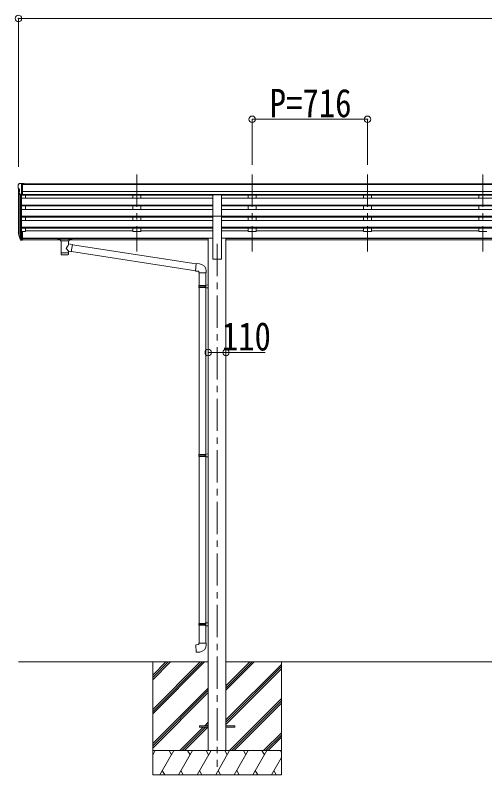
# Model space of a CAD drawing. Units: millimetres at full size, sheet at 1:40; some dimension numbers follow another scale. Extents: x -11243 to 11243, y -7760 to 7760.
# Drawn here: x 1483 to 4399, y -4819 to -107 of the extents above; entities that cross this region are included whole.
import ezdxf
from ezdxf.enums import TextEntityAlignment as Align

# ---------------------------------------------------------------- set-up
doc = ezdxf.new("R2010")
doc.units = ezdxf.units.MM
doc.header["$LTSCALE"] = 40
doc.header["$PDMODE"] = 32
doc.header["$PDSIZE"] = 40
doc.linetypes.add('CHAIN1', pattern=[8, 5, -1, 1, -1])
for name, color, linetype, lineweight in [('0-0_0', 7, 'Continuous', 9), ('0-1_本体', 5, 'CHAIN1', 9), ('0-3_ELV2', 4, 'Continuous', 9), ('0-6_OTH_LINE', 6, 'Continuous', 9), ('0-9_OUTLINE', 7, 'Continuous', 9)]:
    doc.layers.add(name, color=color, linetype=linetype, lineweight=lineweight)
doc.styles.add('ＭＳ ゴシック', font='')
doc.styles.get('ＭＳ ゴシック').set_extended_font_data('MS Gothic')

msp = doc.modelspace()

# ---------------------------------------------------------------- linework, layer by layer
at = {"layer": '0-0_0'}
for p, q in [((1502.92, -4119.47), (2681.72, -4119.47)), ((2336.92, -4119.47), (2336.92, -4819.47)), ((2336.92, -4413.65), (2631.1, -4119.47)), ((2336.92, -4427.79), (2645.24, -4119.47)), ((2336.92, -4441.93), (2659.39, -4119.47)), ((2336.92, -4229.8), (2447.25, -4119.47)), ((2336.92, -4215.66), (2433.11, -4119.47)), ((2336.92, -4201.52), (2418.97, -4119.47)), ((2792.12, -4295.1), (2967.75, -4119.47)), ((2792.12, -4280.96), (2953.61, -4119.47)), ((2792.12, -4266.82), (2939.47, -4119.47)), ((2792.12, -4119.47), (5981.72, -4119.47)), ((2792.12, -4478.95), (3136.92, -4134.15)), ((3136.92, -4119.47), (3136.92, -4819.47)), ((2792.12, -4493.09), (3136.92, -4148.29)), ((2792.12, -4507.23), (3136.92, -4162.43)), ((2336.92, -4625.78), (2681.72, -4280.98)), ((2336.92, -4639.92), (2681.72, -4295.12)), ((2336.92, -4654.06), (2681.72, -4309.27)), ((2813.73, -4669.47), (3136.92, -4346.28)), ((2827.87, -4669.47), (3136.92, -4360.42)), ((2842.02, -4669.47), (3136.92, -4374.57)), ((2505.36, -4669.47), (2650.86, -4523.97)), ((2519.51, -4669.47), (2665.01, -4523.97)), ((2533.65, -4669.47), (2679.15, -4523.97)), ((2659.86, -4514.97), (2681.72, -4493.11)), ((2674.01, -4514.97), (2681.72, -4507.25)), ((3025.86, -4669.47), (3136.92, -4558.41)), ((3040.01, -4669.47), (3136.92, -4572.55)), ((3054.15, -4669.47), (3136.92, -4586.7)), ((3136.92, -4669.47), (2336.92, -4669.47)), ((2336.92, -4696.97), (2352.8, -4669.47)), ((2381.67, -4819.47), (2468.27, -4669.47)), ((2453.27, -4695.45), (2438.27, -4669.47)), ((2497.14, -4819.47), (2583.74, -4669.47)), ((2568.74, -4695.45), (2553.74, -4669.47)), ((2612.61, -4819.47), (2699.21, -4669.47)), ((2684.21, -4695.45), (2669.21, -4669.47)), ((2728.08, -4819.47), (2814.68, -4669.47)), ((2799.68, -4695.45), (2784.68, -4669.47)), ((2843.55, -4819.47), (2930.15, -4669.47)), ((2915.15, -4695.45), (2900.15, -4669.47)), ((2959.02, -4819.47), (3045.62, -4669.47)), ((3015.62, -4669.47), (3030.62, -4695.45)), ((3074.49, -4819.47), (3136.92, -4711.33)), ((3131.09, -4669.47), (3136.92, -4679.57)), ((2396.67, -4793.49), (2411.67, -4819.47)), ((2512.14, -4793.49), (2527.14, -4819.47)), ((2627.61, -4793.49), (2642.61, -4819.47)), ((2743.08, -4793.49), (2758.08, -4819.47)), ((2858.55, -4793.49), (2873.55, -4819.47)), ((2974.02, -4793.49), (2989.02, -4819.47)), ((3089.49, -4793.49), (3104.49, -4819.47)), ((2336.92, -4819.47), (3136.92, -4819.47))]:
    msp.add_line(p, q, dxfattribs=at)
at = {"layer": '0-1_本体'}
for p, q in [((2238.92, -1095.07), (2238.92, -1572.58)), ((2238.92, -1095.07), (2238.92, -1572.58)), ((2954.92, -1095.07), (2954.92, -1572.58)), ((2954.92, -1095.07), (2954.92, -1572.58)), ((3670.92, -1095.07), (3670.92, -1572.58)), ((3670.92, -1095.07), (3670.92, -1572.58)), ((4386.92, -1095.07), (4386.92, -1572.58)), ((4386.92, -1095.07), (4386.92, -1572.58)), ((2736.92, -1525.9), (2736.92, -4769.47))]:
    msp.add_line(p, q, dxfattribs=at)
at = {"layer": '0-3_ELV2'}
for p, q in [((1500.92, -1160.18), (1500.92, -1160.81)), ((1507.83, -1151.38), (1503.77, -1157.19)), ((1510.92, -1150.81), (1508.59, -1150.96)), ((1510.92, -1150.81), (1529.42, -1150.81)), ((1522.92, -1223.8), (1522.92, -1150.81)), ((1529.42, -1150.81), (1539.42, -1150.9)), ((1529.42, -1222.8), (1529.42, -1150.81)), ((7244.42, -1152.42), (1529.42, -1152.42)), ((7244.42, -1157.63), (1529.42, -1157.63)), ((1539.42, -1152.42), (1539.42, -1150.9)), ((1502.92, -1181.39), (1502.92, -1447.83)), ((1503.46, -1182), (1508.77, -1185.07)), ((1515.3, -1221.98), (1506.3, -1206.39)), ((1507.89, -1209.16), (1507.89, -1474.54)), ((1508.92, -1185.33), (1508.92, -1201.6)), ((1516.92, -1223.32), (1516.91, -1492.97)), ((1522.92, -1223.8), (1517.71, -1223.48)), ((1529.42, -1222.8), (1522.92, -1222.8)), ((1522.92, -1223.8), (1522.92, -1448.19)), ((7244.42, -1201.16), (1529.42, -1201.16)), ((7244.42, -1219.02), (1529.42, -1219.02)), ((2709.42, -1222.26), (1529.42, -1222.26)), ((1547.92, -1222.26), (1547.92, -1242.72)), ((2213.92, -1222.26), (2213.92, -1242.72)), ((2263.92, -1222.26), (2263.92, -1242.72)), ((2709.42, -1353.24), (2709.42, -1221.44)), ((2709.42, -1221.44), (2764.42, -1221.44)), ((2764.42, -1353.24), (2764.42, -1221.44)), ((6009.42, -1222.26), (2764.42, -1222.26)), ((2929.92, -1222.26), (2929.92, -1242.72)), ((2979.92, -1222.26), (2979.92, -1242.72)), ((3645.92, -1222.26), (3645.92, -1242.72)), ((3695.92, -1222.26), (3695.92, -1242.72)), ((4361.92, -1222.26), (4361.92, -1242.72)), ((1522.92, -1242.72), (2709.42, -1242.72)), ((6009.42, -1242.72), (2764.42, -1242.72)), ((1522.92, -1284.6), (2709.42, -1284.6)), ((1522.92, -1286.09), (2709.42, -1286.09)), ((1522.92, -1290.41), (2709.42, -1290.41)), ((1522.92, -1311.21), (2709.42, -1311.21)), ((1547.92, -1290.41), (1547.92, -1311.21)), ((2213.92, -1290.41), (2213.92, -1311.21)), ((2263.92, -1290.41), (2263.92, -1311.21)), ((6009.42, -1284.6), (2764.42, -1284.6)), ((6009.42, -1286.09), (2764.42, -1286.09)), ((6009.42, -1290.41), (2764.42, -1290.41)), ((6009.42, -1311.21), (2764.42, -1311.21)), ((2929.92, -1290.41), (2929.92, -1311.21)), ((2979.92, -1290.41), (2979.92, -1311.21)), ((3645.92, -1290.41), (3645.92, -1311.21)), ((3695.92, -1290.41), (3695.92, -1311.21)), ((4361.92, -1290.41), (4361.92, -1311.21)), ((1522.92, -1353.09), (2709.42, -1353.09)), ((1522.92, -1354.58), (2709.42, -1354.58)), ((1522.92, -1358.9), (2709.42, -1358.9)), ((1547.92, -1379.7), (1547.92, -1358.9)), ((2213.92, -1358.9), (2213.92, -1379.7)), ((2263.92, -1358.9), (2263.92, -1379.7)), ((2709.42, -1353.24), (2709.42, -1619.47)), ((2709.42, -1353.24), (2764.42, -1353.24)), ((6009.42, -1353.09), (2764.42, -1353.09)), ((2764.42, -1353.24), (2764.42, -1619.47)), ((6009.42, -1354.58), (2764.42, -1354.58)), ((6009.42, -1358.9), (2764.42, -1358.9)), ((2929.92, -1358.9), (2929.92, -1379.7)), ((2979.92, -1358.9), (2979.92, -1379.7)), ((3645.92, -1358.9), (3645.92, -1379.7)), ((3695.92, -1358.9), (3695.92, -1379.7)), ((4361.92, -1358.9), (4361.92, -1379.7)), ((1522.92, -1379.7), (2709.42, -1379.7)), ((6009.42, -1379.7), (2764.42, -1379.7)), ((1522.92, -1421.58), (2709.42, -1421.58)), ((1522.92, -1423.08), (2709.42, -1423.08)), ((1522.92, -1427.39), (2709.42, -1427.39)), ((1522.92, -1448.19), (1522.92, -1502.97)), ((1529.42, -1448.19), (1522.92, -1448.19)), ((1529.42, -1448.19), (1529.42, -1502.23)), ((1547.92, -1448.83), (1529.42, -1448.83)), ((1547.92, -1427.39), (1547.92, -1448.83)), ((1547.92, -1443.88), (2213.92, -1443.88)), ((2213.92, -1427.39), (2213.92, -1448.83)), ((2263.92, -1448.83), (2213.92, -1448.83)), ((2263.92, -1427.39), (2263.92, -1448.83)), ((2263.92, -1443.88), (2709.42, -1443.88)), ((6009.42, -1421.58), (2764.42, -1421.58)), ((6009.42, -1423.08), (2764.42, -1423.08)), ((6009.42, -1427.39), (2764.42, -1427.39)), ((2929.92, -1443.88), (2764.42, -1443.88)), ((2929.92, -1427.39), (2929.92, -1448.83)), ((2979.92, -1448.83), (2929.92, -1448.83)), ((2979.92, -1427.39), (2979.92, -1448.83)), ((3645.92, -1443.88), (2979.92, -1443.88)), ((3645.92, -1427.39), (3645.92, -1448.83)), ((3695.92, -1448.83), (3645.92, -1448.83)), ((3695.92, -1427.39), (3695.92, -1448.83)), ((4361.92, -1443.88), (3695.92, -1443.88)), ((4361.92, -1427.39), (4361.92, -1448.83)), ((4411.92, -1448.83), (4361.92, -1448.83)), ((1504.02, -1462.38), (1507.89, -1470.33)), ((1504.62, -1461.01), (1507.89, -1468.07)), ((1506.33, -1473.66), (1506.67, -1478.06)), ((1506.67, -1478.06), (1515.48, -1501.61)), ((1507.29, -1477.5), (1515.48, -1493.68)), ((1516.49, -1492.55), (1508.73, -1477.14)), ((1522.92, -1493.23), (1517.79, -1493.23)), ((1522.92, -1495.03), (1518.08, -1495.03)), ((1522.92, -1502.97), (1518.08, -1502.97)), ((1529.42, -1488.33), (1522.92, -1488.33)), ((1529.42, -1493.21), (1522.92, -1493.21)), ((1529.42, -1502.23), (1522.92, -1502.23)), ((1529.42, -1490.9), (2681.72, -1490.9)), ((1529.42, -1492.29), (2681.72, -1492.29)), ((1763.42, -1499.98), (1529.42, -1499.98)), ((2681.72, -1499.98), (1817.42, -1499.98)), ((2681.72, -1490.47), (2681.72, -4669.47)), ((2681.72, -1490.47), (2709.42, -1490.47)), ((2792.12, -1490.47), (2764.42, -1490.47)), ((2792.12, -1490.47), (2792.12, -4669.47)), ((5981.72, -1490.9), (2792.12, -1490.9)), ((5981.72, -1492.29), (2792.12, -1492.29)), ((5981.72, -1499.98), (2792.12, -1499.98)), ((2709.42, -1619.47), (2764.42, -1619.47)), ((2626.92, -4514.97), (2681.72, -4514.97)), ((2792.12, -4514.97), (2846.92, -4514.97)), ((2792.12, -4523.97), (2846.92, -4523.97)), ((2846.92, -4514.97), (2846.92, -4523.97))]:
    msp.add_line(p, q, dxfattribs=at)
msp.add_lwpolyline([(2626.92, -4514.97), (2626.92, -4523.97), (2681.72, -4523.97)], dxfattribs=at)
for centre, radius, start, end in [((1503.92, -1160.18), 3, 93, 180), ((1702.92, -1160.81), 202, 180, 184.94904), ((1508.65, -1151.95), 1, 93.5, 145), ((1507.83, -1177.63), 6.18, 185.7035, 224.99897), ((1508.89, -1204.89), 3, 94.7167, 210), ((1508.62, -1201.6), 0.3, 274.7167, 0), ((1508.62, -1185.33), 0.3, 0, 60), ((1517.9, -1220.48), 3, 210, 266.5), ((1532.11, -1453.27), 29.53, 186.50806, 197.98144), ((1533.51, -1451.51), 30.41, 187.1552, 198.19734)]:
    msp.add_arc(centre, radius, start, end, dxfattribs=at)
for centre, major_axis, ratio, start_param, end_param in [((1591.57, -1453.7), (-89.06, 1.43), 0.57596, 6.1962358, 6.3678173), ((1590.78, -1447.02), (87.93, 4.42), 0.541684, 3.0659337, 3.2228513), ((1507.63, -1473.66), (1.3, 0), 0.90356, 1.3700892, 3.347195), ((1593.55, -1457.47), (-89.07, 0), 0.90356, 0.2056023, 0.2515348), ((1592.84, -1453.6), (-88.05, 0), 0.90356, 0.2662965, 0.3003836), ((1518.08, -1492.32), (-3, 0), 0.90356, 0.5235988, 1.5707963), ((1518.08, -1500.26), (3, 0), 0.90356, 3.6651914, 4.712389), ((1517.79, -1491.87), (-1.5, 0), 0.90356, 0.5235988, 1.5707963)]:
    msp.add_ellipse(centre, major_axis=major_axis, ratio=ratio, start_param=start_param, end_param=end_param, dxfattribs=at)
at = {"layer": '0-6_OTH_LINE'}
for p, q in [((1502.92, -126.62), (1502.92, -1047.83)), ((1502.92, -126.62), (7270.92, -126.62)), ((2954.92, -752.42), (2954.92, -1034.87)), ((2954.92, -752.42), (3670.92, -752.42)), ((3670.92, -752.42), (3670.92, -1034.87)), ((2681.72, -2199.02), (2792.12, -2199.02))]:
    msp.add_line(p, q, dxfattribs=at)
at = {"layer": '0-6_OTH_LINE', "lineweight": 18}
msp.add_line((2792.12, -2199.02), (3036.01, -2199.02), dxfattribs=at)
at = {"layer": '0-6_OTH_LINE'}
for p in [(1502.92, -126.62), (2954.92, -752.42), (3670.92, -752.42), (2681.72, -2199.02), (2792.12, -2199.02)]:
    msp.add_point(p, dxfattribs=at)
at = {"layer": '0-9_OUTLINE'}
for p, q in [((1746.92, -1493.07), (1746.92, -1498.83)), ((1748.92, -1492.41), (1831.92, -1492.41)), ((1748.92, -1494.59), (1831.92, -1494.59)), ((1748.92, -1499.49), (1763.42, -1499.49)), ((1763.42, -1505.14), (1763.42, -1498.59)), ((1767.52, -1506.06), (1767.51, -1591.5)), ((1813.32, -1524.8), (1813.32, -1506.06)), ((1817.42, -1505.14), (1817.42, -1498.59)), ((1817.42, -1499.49), (1831.92, -1499.49)), ((1833.92, -1493.07), (1833.92, -1498.83)), ((1838.54, -1528.71), (1813.32, -1524.8)), ((1838.54, -1528.71), (1831.52, -1573.97)), ((2607.53, -1650.07), (1838.23, -1530.72)), ((1813.34, -1591.5), (1813.32, -1570.83)), ((1813.32, -1571.14), (1831.52, -1573.97)), ((2603.86, -1692), (1831.79, -1572.23)), ((2628.53, -1649.95), (2607.7, -1648.12)), ((2669.61, -1705.69), (2669.61, -1694.78)), ((2623.61, -1705.69), (2669.61, -1705.69)), ((2625.72, -1705.69), (2625.72, -1783.54)), ((2667.72, -1705.69), (2667.72, -1780.98)), ((2623.72, -1785.54), (2624.72, -1783.54)), ((2623.72, -1785.54), (2667.72, -1785.54)), ((2623.72, -1785.54), (2623.72, -1793.54)), ((2624.72, -1783.54), (2667.72, -1783.54)), ((2663.25, -1785.54), (2662.82, -1783.54)), ((2665.72, -1781.04), (2681.72, -1780.57)), ((2665.72, -1783.04), (2665.72, -1781.04)), ((2665.72, -1783.04), (2667.72, -1783.04)), ((2681.72, -1780.57), (2681.72, -1798.51)), ((2623.72, -1793.54), (2667.72, -1793.54)), ((2623.72, -1793.54), (2624.72, -1795.54)), ((2624.72, -1795.54), (2667.72, -1795.54)), ((2625.72, -1795.54), (2625.72, -2831.73)), ((2665.72, -1798.04), (2665.72, -1796.04)), ((2665.72, -1798.04), (2681.72, -1798.51)), ((2667.72, -1798.1), (2667.72, -2829.17)), ((2623.72, -2833.73), (2624.72, -2831.73)), ((2623.72, -2833.73), (2667.72, -2833.73)), ((2623.72, -2833.73), (2623.72, -2841.73)), ((2623.72, -2841.73), (2667.72, -2841.73)), ((2623.72, -2841.73), (2624.72, -2843.73)), ((2624.72, -2831.73), (2667.72, -2831.73)), ((2624.72, -2843.73), (2667.72, -2843.73)), ((2625.72, -2843.73), (2625.72, -3879.91)), ((2663.25, -2833.73), (2662.82, -2831.73)), ((2665.72, -2829.23), (2681.72, -2828.75)), ((2665.72, -2831.23), (2665.72, -2829.23)), ((2665.72, -2831.23), (2667.72, -2831.23)), ((2665.72, -2846.23), (2665.72, -2844.23)), ((2665.72, -2846.23), (2681.72, -2846.7)), ((2667.72, -2846.28), (2667.72, -3877.35)), ((2681.72, -2828.75), (2681.72, -2846.7)), ((2623.72, -3881.91), (2624.72, -3879.91)), ((2623.72, -3881.91), (2667.72, -3881.91)), ((2623.72, -3881.91), (2623.72, -3889.91)), ((2623.72, -3889.91), (2667.72, -3889.91)), ((2623.72, -3889.91), (2624.72, -3891.91)), ((2624.72, -3879.91), (2667.72, -3879.91)), ((2624.72, -3891.91), (2667.72, -3891.91)), ((2625.72, -3891.91), (2625.72, -4001.91)), ((2663.25, -3881.91), (2662.82, -3879.91)), ((2665.72, -3877.41), (2681.72, -3876.94)), ((2665.72, -3879.41), (2665.72, -3877.41)), ((2665.72, -3879.41), (2667.72, -3879.41)), ((2665.72, -3894.41), (2665.72, -3892.41)), ((2665.72, -3894.41), (2681.72, -3894.88)), ((2667.72, -3894.47), (2667.72, -4001.91)), ((2681.72, -3876.94), (2681.72, -3894.88)), ((2623.72, -4001.91), (2669.72, -4001.91)), ((2623.72, -4011.91), (2623.72, -4001.91)), ((2669.72, -4001.91), (2669.72, -4012.83))]:
    msp.add_line(p, q, dxfattribs=at)
for points in [[(1746.92, -1493.07), (1746.96, -1492.88), (1747.04, -1492.74), (1747.14, -1492.65), (1747.24, -1492.58), (1747.36, -1492.54), (1747.66, -1492.48), (1748.15, -1492.43), (1748.69, -1492.41), (1748.92, -1492.41)], [(1746.92, -1498.83), (1746.96, -1499.02), (1747.04, -1499.16), (1747.14, -1499.25), (1747.24, -1499.32), (1747.36, -1499.36), (1747.66, -1499.42), (1748.15, -1499.47), (1748.69, -1499.49), (1748.92, -1499.49)], [(1831.92, -1492.41), (1832.28, -1492.41), (1832.81, -1492.44), (1833.25, -1492.49), (1833.56, -1492.57), (1833.73, -1492.66), (1833.85, -1492.8), (1833.92, -1492.98), (1833.92, -1493.07)], [(1831.92, -1499.49), (1832.28, -1499.49), (1832.81, -1499.46), (1833.25, -1499.41), (1833.56, -1499.33), (1833.73, -1499.24), (1833.85, -1499.1), (1833.92, -1498.92), (1833.92, -1498.83)], [(2607.7, -1648.12), (2603.69, -1693.95), (2623.61, -1695.69), (2623.61, -1705.69)], [(2663.25, -1785.54), (2663.25, -1793.54), (2662.82, -1795.54)], [(2665.72, -1796.04), (2667.72, -1796.04), (2667.72, -1783.04)], [(2663.25, -2833.73), (2663.25, -2841.73), (2662.82, -2843.73)], [(2665.72, -2844.23), (2667.72, -2844.23), (2667.72, -2831.23)], [(2663.25, -3881.91), (2663.25, -3889.91), (2662.82, -3891.91)], [(2665.72, -3892.41), (2667.72, -3892.41), (2667.72, -3879.41)], [(2628.64, -4057.66), (2607.81, -4059.48), (2603.8, -4013.66), (2623.72, -4011.91)]]:
    msp.add_lwpolyline(points, dxfattribs=at)
for centre, start, end in [((2624.61, -1694.78), 0, 85), ((2624.72, -4012.83), 275, 0)]:
    msp.add_arc(centre, 45, start, end, dxfattribs=at)
for centre, major_axis, ratio, start_param, end_param in [((1748.92, -1494.8), (2, 0), 0.109601, 3.1415927, 4.712389), ((1790.42, -1505.05), (27.06, 0), 0.069685, 3.1415927, 6.2831853), ((1790.42, -1498.59), (27, 0), 0.070066, 6.2831853, 9.424778), ((1801.42, -1502.57), (16, 0), 0.361356, 6.2636979, 6.2831853), ((1831.92, -1494.8), (2, 0), 0.109601, 4.712389, 6.2831853), ((1790.42, -1551.34), (-22.81, -26.62), 0.234429, 1.6855472, 3.1268519), ((1792.97, -1548.69), (20.32, -22.25), 0.045535, 0.0389954, 1.3075346), ((1790.42, -1591.5), (22.92, 0), 0.101955, 3.1415499, 6.2833984), ((1790.42, -1579.06), (22.91, 0), 0.122865, 3.1415927, 6.2831853)]:
    msp.add_ellipse(centre, major_axis=major_axis, ratio=ratio, start_param=start_param, end_param=end_param, dxfattribs=at)

# ---------------------------------------------------------------- texts
at = {"layer": '0-6_OTH_LINE', "color": 7, "style": 'ＭＳ ゴシック', "width": 0.85}
for s, p in [('P=716', (3062.92, -792.42)), ('110', (2765.7, -2239.71))]:
    msp.add_text(s, height=176, dxfattribs=at).set_placement(p, align=Align.BOTTOM_LEFT)

doc.saveas('drawing.dxf')
